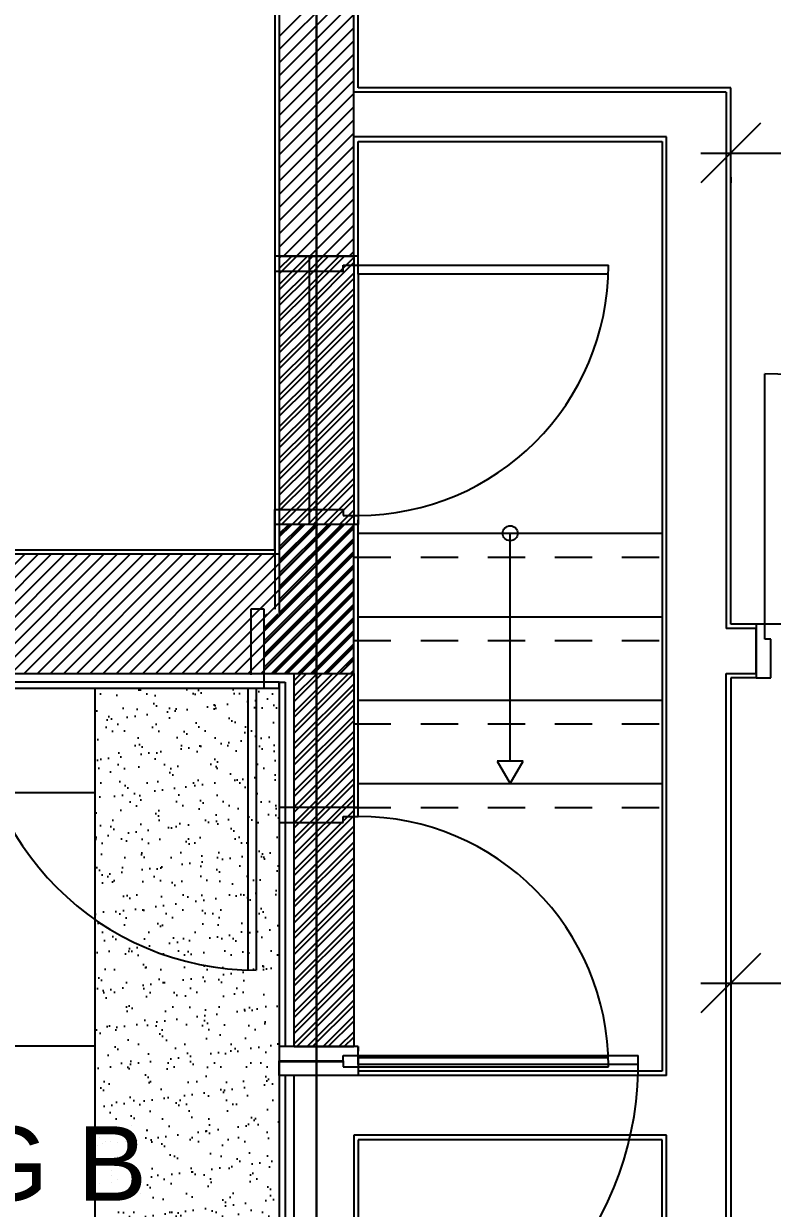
# Model space of a CAD drawing. Extents: x -1.8 to 45.6, y -22.6 to 61.5.
# Drawn here: x 31.586 to 34.098, y 14.855 to 18.83 of the extents above; entities that cross this region are included whole.
import ezdxf
from ezdxf.enums import TextEntityAlignment as Align

# ---------------------------------------------------------------- set-up
doc = ezdxf.new("R2010")
doc.units = 0
doc.header["$MEASUREMENT"] = 0
doc.linetypes.add('HIDDEN2', pattern=[0.1875, 0.125, -0.0625])
doc.layers.get('0').update_dxf_attribs({"linetype": 'CONTINUOUS'})
for name, color, linetype in [('A-AREAS', 6, 'CONTINUOUS'), ('a-dim', 3, 'CONTINUOUS'), ('A-FLOR-STRS', 40, 'CONTINUOUS'), ('A-FLOR-STRS-ARO', 1, 'CONTINUOUS'), ('A-HATCH-CONC', 8, 'CONTINUOUS'), ('A-HATCH-WALL', 8, 'CONTINUOUS'), ('A-moquette', 137, 'CONTINUOUS'), ('A-NOMENCLATURE', 3, 'CONTINUOUS'), ('A-PLASTER', 8, 'CONTINUOUS'), ('A-PORTE', 1, 'CONTINUOUS'), ('A-proj-marble', 137, 'CONTINUOUS'), ('A-proj-wood', 5, 'CONTINUOUS'), ('A-PROJ1H', 9, 'HIDDEN2'), ('A-sect-marble', 1, 'CONTINUOUS'), ('A-TILES', 137, 'CONTINUOUS'), ('A-WALL', 4, 'CONTINUOUS'), ('S-2ND-3RD-4-5-6TH$0$A-STR 2-3-4-5-6', 2, 'CONTINUOUS')]:
    doc.layers.add(name, color=color, linetype=linetype)
doc.styles.add('A100-STEXT', font='arial.ttf', dxfattribs={"height": 0.25})

# ---------------------------------------------------------------- blocks, each defined once
blk = doc.blocks.new('_OBLIQUE')
at = {"color": 0, "linetype": 'ByBlock'}
blk.add_line((-0.5, -0.5), (0.5, 0.5), dxfattribs=at)

msp = doc.modelspace()

# ---------------------------------------------------------------- hatches: boundary and pattern name
at = {"layer": 'A-moquette'}
h = msp.add_hatch(dxfattribs=at)
h.set_pattern_fill('AR-SAND', color=256, scale=0.05, style=0)
h.paths.add_polyline_path([(32.44337, 16.6), (31.82462, 16.6), (31.82462, 13.015), (32.44337, 13.015)])

# ---------------------------------------------------------------- linework, layer by layer
at = {"layer": 'A-AREAS'}
for p, q in [((32.56837, 13), (32.56837, 20.18)), ((32.56837, 20.18), (32.56837, 13))]:
    msp.add_line(p, q, dxfattribs=at)
at = {"layer": 'a-dim', "color": 15}
for p, q in [((33.85837, 18.39589), (39.05337, 18.39589)), ((33.95837, 18.315), (33.95837, 18.29589)), ((33.95837, 15.86), (33.95837, 15.71038)), ((33.85837, 15.61038), (37.49337, 15.61038))]:
    msp.add_line(p, q, dxfattribs=at)
at = {"layer": 'A-FLOR-STRS'}
for p, q in [((32.70837, 17.1201), (33.72837, 17.1201)), ((32.70837, 16.8401), (33.72837, 16.8401)), ((32.70837, 16.5601), (33.72837, 16.5601)), ((32.70837, 16.2801), (33.72837, 16.2801))]:
    msp.add_line(p, q, dxfattribs=at)
at = {"layer": 'A-FLOR-STRS-ARO'}
for p, q in [((33.21837, 16.3551), (33.21837, 17.1201)), ((33.26167, 16.3551), (33.17507, 16.3551)), ((33.17507, 16.3551), (33.21837, 16.2801)), ((33.21837, 16.2801), (33.26167, 16.3551))]:
    msp.add_line(p, q, dxfattribs=at)
msp.add_circle((33.21837, 17.1201), 0.025, dxfattribs=at)
at = {"layer": 'A-HATCH-CONC'}
for p, q in [((32.44337, 18.78737), (32.69337, 19.03737)), ((32.44337, 18.78737), (32.69337, 19.03737)), ((32.44337, 18.74317), (32.69337, 18.99317)), ((32.44337, 18.74317), (32.69337, 18.99317)), ((32.44337, 18.69898), (32.69337, 18.94898)), ((32.44337, 18.69898), (32.69337, 18.94898)), ((32.44337, 18.65479), (32.69337, 18.90479)), ((32.44337, 18.65479), (32.69337, 18.90479)), ((32.44337, 18.61059), (32.69337, 18.86059)), ((32.44337, 18.61059), (32.69337, 18.86059)), ((32.44337, 18.5664), (32.69337, 18.8164)), ((32.44337, 18.5664), (32.69337, 18.8164)), ((32.44337, 18.5222), (32.69337, 18.7722)), ((32.44337, 18.5222), (32.69337, 18.7722)), ((32.44337, 18.47801), (32.69337, 18.72801)), ((32.44337, 18.47801), (32.69337, 18.72801)), ((32.44337, 18.43382), (32.69337, 18.68382)), ((32.44337, 18.43382), (32.69337, 18.68382)), ((32.44337, 18.38962), (32.69337, 18.63962)), ((32.44337, 18.38962), (32.69337, 18.63962)), ((32.44337, 18.34543), (32.69337, 18.59543)), ((32.44337, 18.34543), (32.69337, 18.59543)), ((32.44337, 18.30123), (32.69337, 18.55123)), ((32.44337, 18.30123), (32.69337, 18.55123)), ((32.44337, 18.25704), (32.69337, 18.50704)), ((32.44337, 18.25704), (32.69337, 18.50704)), ((32.44337, 18.21284), (32.69337, 18.46284)), ((32.44337, 18.21284), (32.69337, 18.46284)), ((32.44337, 18.16865), (32.69337, 18.41865)), ((32.44337, 18.16865), (32.69337, 18.41865)), ((32.44337, 18.12446), (32.69337, 18.37446)), ((32.44337, 18.12446), (32.69337, 18.37446)), ((32.44337, 18.08026), (32.69337, 18.33026)), ((32.44337, 18.08026), (32.69337, 18.33026)), ((32.4573, 18.05), (32.69337, 18.28607)), ((32.4573, 18.05), (32.69337, 18.28607)), ((32.50149, 18.05), (32.69337, 18.24187)), ((32.50149, 18.05), (32.69337, 18.24187)), ((32.54569, 18.05), (32.69337, 18.19768)), ((32.54569, 18.05), (32.69337, 18.19768)), ((32.58988, 18.05), (32.69337, 18.15349)), ((32.58988, 18.05), (32.69337, 18.15349)), ((32.63408, 18.05), (32.69337, 18.10929)), ((32.63408, 18.05), (32.69337, 18.10929)), ((32.67827, 18.05), (32.69337, 18.0651)), ((32.67827, 18.05), (32.69337, 18.0651)), ((32.07377, 16.65), (32.57377, 17.15)), ((32.11796, 16.65), (32.61796, 17.15)), ((32.16216, 16.65), (32.66216, 17.15)), ((32.20635, 16.65), (32.69337, 17.13702)), ((32.44337, 17.10799), (32.48538, 17.15)), ((32.44337, 17.0638), (32.52957, 17.15)), ((32.44337, 17.10799), (32.48538, 17.15)), ((32.44337, 17.0638), (32.52957, 17.15)), ((32.44337, 17.11004), (32.48333, 17.15)), ((32.44337, 17.06585), (32.52752, 17.15)), ((32.44337, 17.02165), (32.57171, 17.15)), ((32.44337, 16.97746), (32.61591, 17.15)), ((32.44337, 16.93327), (32.6601, 17.15)), ((32.44337, 17.11823), (32.47514, 17.15)), ((32.44337, 17.07404), (32.51933, 17.15)), ((32.44337, 17.02984), (32.56353, 17.15)), ((32.44337, 16.98565), (32.60772, 17.15)), ((32.44337, 16.94145), (32.65191, 17.15)), ((32.44337, 17.11004), (32.48333, 17.15)), ((32.44337, 17.06585), (32.52752, 17.15)), ((32.44337, 17.02165), (32.57171, 17.15)), ((32.44337, 16.97746), (32.61591, 17.15)), ((32.44337, 16.93327), (32.6601, 17.15)), ((32.44337, 16.89726), (32.69337, 17.14726)), ((32.44337, 16.88907), (32.69337, 17.13907)), ((32.44337, 16.88907), (32.69337, 17.13907)), ((32.39337, 16.79488), (32.69337, 17.09488)), ((32.39337, 16.79488), (32.69337, 17.09488)), ((32.44337, 16.85307), (32.69337, 17.10307)), ((32.25054, 16.65), (32.69337, 17.09282)), ((32.39337, 16.75887), (32.69337, 17.05887)), ((31.18988, 16.65), (31.58988, 17.05)), ((31.23408, 16.65), (31.63408, 17.05)), ((31.27827, 16.65), (31.67827, 17.05)), ((31.32247, 16.65), (31.72247, 17.05)), ((31.36666, 16.65), (31.76666, 17.05)), ((31.41085, 16.65), (31.81085, 17.05)), ((31.45505, 16.65), (31.85505, 17.05)), ((31.49924, 16.65), (31.89924, 17.05)), ((31.54344, 16.65), (31.94344, 17.05)), ((31.58763, 16.65), (31.98763, 17.05)), ((31.63182, 16.65), (32.03182, 17.05)), ((31.67602, 16.65), (32.07602, 17.05)), ((31.72021, 16.65), (32.12021, 17.05)), ((31.76441, 16.65), (32.16441, 17.05)), ((31.8086, 16.65), (32.2086, 17.05)), ((31.8528, 16.65), (32.2528, 17.05)), ((31.89699, 16.65), (32.29699, 17.05)), ((31.94118, 16.65), (32.34118, 17.05)), ((31.98538, 16.65), (32.38538, 17.05)), ((32.02957, 16.65), (32.42957, 17.05)), ((32.29474, 16.65), (32.69337, 17.04863)), ((32.39337, 16.75068), (32.69337, 17.05068)), ((32.39337, 16.75068), (32.69337, 17.05068)), ((32.39337, 16.71468), (32.69337, 17.01468)), ((32.33893, 16.65), (32.69337, 17.00444)), ((32.39337, 16.70649), (32.69337, 17.00649)), ((32.39337, 16.70649), (32.69337, 17.00649)), ((32.38313, 16.65), (32.69337, 16.96024)), ((32.39337, 16.67048), (32.69337, 16.97048)), ((32.39337, 16.6623), (32.69337, 16.9623)), ((32.39337, 16.6623), (32.69337, 16.9623)), ((32.41708, 16.65), (32.69337, 16.92629)), ((32.42527, 16.65), (32.69337, 16.9181)), ((32.42527, 16.65), (32.69337, 16.9181)), ((32.42732, 16.65), (32.69337, 16.91605)), ((32.46127, 16.65), (32.69337, 16.8821)), ((32.46946, 16.65), (32.69337, 16.87391)), ((32.46946, 16.65), (32.69337, 16.87391)), ((32.47151, 16.65), (32.69337, 16.87185)), ((32.39337, 16.83907), (32.4043, 16.85)), ((32.39337, 16.84726), (32.39611, 16.85)), ((32.39337, 16.80307), (32.4403, 16.85)), ((32.39337, 16.83907), (32.4043, 16.85)), ((32.50547, 16.65), (32.69337, 16.8379)), ((32.51366, 16.65), (32.69337, 16.82971)), ((32.51366, 16.65), (32.69337, 16.82971)), ((32.51571, 16.65), (32.69337, 16.82766)), ((32.54966, 16.65), (32.69337, 16.79371)), ((32.55785, 16.65), (32.69337, 16.78552)), ((32.55785, 16.65), (32.69337, 16.78552)), ((32.5599, 16.65), (32.69337, 16.78347)), ((32.59386, 16.65), (32.69337, 16.74951)), ((32.60204, 16.65), (32.69337, 16.74132)), ((32.60204, 16.65), (32.69337, 16.74132)), ((32.6041, 16.65), (32.69337, 16.73927)), ((32.63805, 16.65), (32.69337, 16.70532)), ((32.64624, 16.65), (32.69337, 16.69713)), ((32.64624, 16.65), (32.69337, 16.69713)), ((32.64829, 16.65), (32.69337, 16.69508)), ((32.68224, 16.65), (32.69337, 16.66112)), ((32.69043, 16.65), (32.69337, 16.65294)), ((32.69043, 16.65), (32.69337, 16.65294)), ((32.69249, 16.65), (32.69337, 16.65088))]:
    msp.add_line(p, q, dxfattribs=at)
at = {"layer": 'A-HATCH-WALL'}
for p, q in [((32.44337, 18.78737), (32.69337, 19.03737)), ((32.44337, 18.78737), (32.69337, 19.03737)), ((32.44337, 18.74317), (32.69337, 18.99317)), ((32.44337, 18.74317), (32.69337, 18.99317)), ((32.44337, 18.65479), (32.69337, 18.90479)), ((32.44337, 18.65479), (32.69337, 18.90479)), ((32.44337, 18.61059), (32.69337, 18.86059)), ((32.44337, 18.61059), (32.69337, 18.86059)), ((32.44337, 18.5222), (32.69337, 18.7722)), ((32.44337, 18.5222), (32.69337, 18.7722)), ((32.44337, 18.47801), (32.69337, 18.72801)), ((32.44337, 18.47801), (32.69337, 18.72801)), ((32.44337, 18.38962), (32.69337, 18.63962)), ((32.44337, 18.38962), (32.69337, 18.63962)), ((32.44337, 18.34543), (32.69337, 18.59543)), ((32.44337, 18.34543), (32.69337, 18.59543)), ((32.44337, 18.25704), (32.69337, 18.50704)), ((32.44337, 18.25704), (32.69337, 18.50704)), ((32.44337, 18.21284), (32.69337, 18.46284)), ((32.44337, 18.21284), (32.69337, 18.46284)), ((32.44337, 18.12446), (32.69337, 18.37446)), ((32.44337, 18.12446), (32.69337, 18.37446)), ((32.44337, 18.08026), (32.69337, 18.33026)), ((32.44337, 18.08026), (32.69337, 18.33026)), ((32.50149, 18.05), (32.69337, 18.24187)), ((32.50149, 18.05), (32.69337, 18.24187)), ((32.54569, 18.05), (32.69337, 18.19768)), ((32.54569, 18.05), (32.69337, 18.19768)), ((32.63408, 18.05), (32.69337, 18.10929)), ((32.63408, 18.05), (32.69337, 18.10929)), ((32.44337, 18.00807), (32.4853, 18.05)), ((32.44337, 17.95504), (32.53833, 18.05)), ((32.44337, 18.04343), (32.44994, 18.05)), ((32.44337, 17.99039), (32.50297, 18.05)), ((32.54337, 18.00201), (32.59136, 18.05)), ((32.54337, 17.94897), (32.6444, 18.05)), ((32.54337, 18.03736), (32.55601, 18.05)), ((32.54337, 17.98433), (32.60904, 18.05)), ((32.54337, 17.93129), (32.66207, 18.05)), ((32.67827, 18.05), (32.69337, 18.0651)), ((32.67827, 18.05), (32.69337, 18.0651)), ((32.44337, 17.93736), (32.54337, 18.03736)), ((32.54337, 17.89594), (32.69337, 18.04594)), ((32.54337, 17.87826), (32.69337, 18.02826)), ((32.44337, 17.90201), (32.54337, 18.00201)), ((32.44337, 17.88433), (32.54337, 17.98433)), ((32.54337, 17.84291), (32.69337, 17.99291)), ((32.54337, 17.82523), (32.69337, 17.97523)), ((32.44337, 17.84897), (32.54337, 17.94897)), ((32.44337, 17.83129), (32.54337, 17.93129)), ((32.54337, 17.78987), (32.69337, 17.93987)), ((32.44337, 17.79594), (32.54337, 17.89594)), ((32.54337, 17.7722), (32.69337, 17.9222)), ((32.44337, 17.77826), (32.54337, 17.87826)), ((32.54337, 17.73684), (32.69337, 17.88684)), ((32.54337, 17.71916), (32.69337, 17.86916)), ((32.44337, 17.74291), (32.54337, 17.84291)), ((32.44337, 17.72523), (32.54337, 17.82523)), ((32.54337, 17.68381), (32.69337, 17.83381)), ((32.54337, 17.66613), (32.69337, 17.81613)), ((32.44337, 17.68987), (32.54337, 17.78987)), ((32.44337, 17.6722), (32.54337, 17.7722)), ((32.54337, 17.63077), (32.69337, 17.78077)), ((32.44337, 17.63684), (32.54337, 17.73684)), ((32.54337, 17.6131), (32.69337, 17.7631)), ((32.44337, 17.61916), (32.54337, 17.71916)), ((32.54337, 17.57774), (32.69337, 17.72774)), ((32.54337, 17.56006), (32.69337, 17.71006)), ((32.44337, 17.58381), (32.54337, 17.68381)), ((32.44337, 17.56613), (32.54337, 17.66613)), ((32.54337, 17.52471), (32.69337, 17.67471)), ((32.54337, 17.50703), (32.69337, 17.65703)), ((32.44337, 17.53077), (32.54337, 17.63077)), ((32.44337, 17.5131), (32.54337, 17.6131)), ((32.54337, 17.47168), (32.69337, 17.62168)), ((32.44337, 17.47774), (32.54337, 17.57774)), ((32.54337, 17.454), (32.69337, 17.604)), ((32.44337, 17.46006), (32.54337, 17.56006)), ((32.54337, 17.41864), (32.69337, 17.56864)), ((32.54337, 17.40096), (32.69337, 17.55096)), ((32.44337, 17.42471), (32.54337, 17.52471)), ((32.44337, 17.40703), (32.54337, 17.50703)), ((32.54337, 17.36561), (32.69337, 17.51561)), ((32.54337, 17.34793), (32.69337, 17.49793)), ((32.44337, 17.37168), (32.54337, 17.47168)), ((32.44337, 17.354), (32.54337, 17.454)), ((32.54337, 17.31258), (32.69337, 17.46258)), ((32.44337, 17.31864), (32.54337, 17.41864)), ((32.54337, 17.2949), (32.69337, 17.4449)), ((32.44337, 17.30096), (32.54337, 17.40096)), ((32.54337, 17.25954), (32.69337, 17.40954)), ((32.54337, 17.24187), (32.69337, 17.39187)), ((32.44337, 17.26561), (32.54337, 17.36561)), ((32.44337, 17.24793), (32.54337, 17.34793)), ((32.54337, 17.20651), (32.69337, 17.35651)), ((32.54337, 17.18883), (32.69337, 17.33883)), ((32.44337, 17.21258), (32.54337, 17.31258)), ((32.44337, 17.1949), (32.54337, 17.2949)), ((32.54337, 17.15348), (32.69337, 17.30348)), ((32.44337, 17.15954), (32.54337, 17.25954)), ((32.55757, 17.15), (32.69337, 17.2858)), ((32.4515, 17.15), (32.54337, 17.24187)), ((32.59292, 17.15), (32.69337, 17.25044)), ((32.6106, 17.15), (32.69337, 17.23277)), ((32.48686, 17.15), (32.54337, 17.20651)), ((32.50454, 17.15), (32.54337, 17.18883)), ((32.64596, 17.15), (32.69337, 17.19741)), ((32.66363, 17.15), (32.69337, 17.17973)), ((32.53989, 17.15), (32.54337, 17.15348)), ((32.49337, 16.62618), (32.51719, 16.65)), ((32.49337, 16.57315), (32.57022, 16.65)), ((32.49337, 16.52011), (32.62325, 16.65)), ((32.49337, 16.46708), (32.67629, 16.65)), ((32.49337, 16.6085), (32.53487, 16.65)), ((32.49337, 16.55547), (32.5879, 16.65)), ((32.49337, 16.50244), (32.64093, 16.65)), ((32.49337, 16.62618), (32.51719, 16.65)), ((32.49337, 16.57315), (32.57022, 16.65)), ((32.49337, 16.52011), (32.62325, 16.65)), ((32.49337, 16.46708), (32.67629, 16.65)), ((32.49337, 16.6085), (32.53487, 16.65)), ((32.49337, 16.55547), (32.5879, 16.65)), ((32.49337, 16.50244), (32.64093, 16.65)), ((32.49337, 16.62618), (32.51719, 16.65)), ((32.49337, 16.57315), (32.57022, 16.65)), ((32.49337, 16.52011), (32.62325, 16.65)), ((32.49337, 16.46708), (32.67629, 16.65)), ((32.49337, 16.6085), (32.53487, 16.65)), ((32.49337, 16.55547), (32.5879, 16.65)), ((32.49337, 16.50244), (32.64093, 16.65)), ((32.49337, 16.4494), (32.69337, 16.6494)), ((32.49337, 16.4494), (32.69337, 16.6494)), ((32.49337, 16.4494), (32.69337, 16.6494)), ((32.49337, 16.41405), (32.69337, 16.61405)), ((32.49337, 16.41405), (32.69337, 16.61405)), ((32.49337, 16.41405), (32.69337, 16.61405)), ((32.49337, 16.39637), (32.69337, 16.59637)), ((32.49337, 16.39637), (32.69337, 16.59637)), ((32.49337, 16.39637), (32.69337, 16.59637)), ((32.49337, 16.36102), (32.69337, 16.56102)), ((32.49337, 16.36102), (32.69337, 16.56102)), ((32.49337, 16.36102), (32.69337, 16.56102)), ((32.49337, 16.34334), (32.69337, 16.54334)), ((32.49337, 16.34334), (32.69337, 16.54334)), ((32.49337, 16.34334), (32.69337, 16.54334)), ((32.49337, 16.30798), (32.69337, 16.50798)), ((32.49337, 16.30798), (32.69337, 16.50798)), ((32.49337, 16.30798), (32.69337, 16.50798)), ((32.49337, 16.2903), (32.69337, 16.4903)), ((32.49337, 16.2903), (32.69337, 16.4903)), ((32.49337, 16.2903), (32.69337, 16.4903)), ((32.49337, 16.25495), (32.69337, 16.45495)), ((32.49337, 16.25495), (32.69337, 16.45495)), ((32.49337, 16.25495), (32.69337, 16.45495)), ((32.49337, 16.23727), (32.69337, 16.43727)), ((32.49337, 16.23727), (32.69337, 16.43727)), ((32.49337, 16.23727), (32.69337, 16.43727)), ((32.49337, 16.20192), (32.69337, 16.40192)), ((32.49337, 16.20192), (32.69337, 16.40192)), ((32.49337, 16.20192), (32.69337, 16.40192)), ((32.49337, 16.18424), (32.69337, 16.38424)), ((32.49337, 16.18424), (32.69337, 16.38424)), ((32.49337, 16.18424), (32.69337, 16.38424)), ((32.49337, 16.14888), (32.69337, 16.34888)), ((32.49337, 16.14888), (32.69337, 16.34888)), ((32.49337, 16.14888), (32.69337, 16.34888)), ((32.49337, 16.13121), (32.69337, 16.33121)), ((32.49337, 16.13121), (32.69337, 16.33121)), ((32.49337, 16.13121), (32.69337, 16.33121)), ((32.49337, 16.09585), (32.69337, 16.29585)), ((32.49337, 16.09585), (32.69337, 16.29585)), ((32.49337, 16.09585), (32.69337, 16.29585)), ((32.49337, 16.07817), (32.69337, 16.27817)), ((32.49337, 16.07817), (32.69337, 16.27817)), ((32.49337, 16.07817), (32.69337, 16.27817)), ((32.49337, 16.04282), (32.69337, 16.24282)), ((32.49337, 16.04282), (32.69337, 16.24282)), ((32.49337, 16.04282), (32.69337, 16.24282)), ((32.49337, 16.02514), (32.69337, 16.22514)), ((32.49337, 16.02514), (32.69337, 16.22514)), ((32.49337, 16.02514), (32.69337, 16.22514)), ((32.49337, 15.98978), (32.69337, 16.18978)), ((32.49337, 15.98978), (32.69337, 16.18978)), ((32.49337, 15.98978), (32.69337, 16.18978)), ((32.49337, 15.97211), (32.69337, 16.17211)), ((32.49337, 15.97211), (32.69337, 16.17211)), ((32.49337, 15.97211), (32.69337, 16.17211)), ((32.49337, 15.93675), (32.69337, 16.13675)), ((32.49337, 15.93675), (32.69337, 16.13675)), ((32.49337, 15.93675), (32.69337, 16.13675)), ((32.49337, 15.91907), (32.69337, 16.11907)), ((32.49337, 15.91907), (32.69337, 16.11907)), ((32.49337, 15.91907), (32.69337, 16.11907)), ((32.49337, 15.88372), (32.69337, 16.08372)), ((32.49337, 15.88372), (32.69337, 16.08372)), ((32.49337, 15.88372), (32.69337, 16.08372)), ((32.49337, 15.86604), (32.69337, 16.06604)), ((32.49337, 15.86604), (32.69337, 16.06604)), ((32.49337, 15.86604), (32.69337, 16.06604)), ((32.49337, 15.83069), (32.69337, 16.03069)), ((32.49337, 15.83069), (32.69337, 16.03069)), ((32.49337, 15.83069), (32.69337, 16.03069)), ((32.49337, 15.81301), (32.69337, 16.01301)), ((32.49337, 15.81301), (32.69337, 16.01301)), ((32.49337, 15.81301), (32.69337, 16.01301)), ((32.49337, 15.77765), (32.69337, 15.97765)), ((32.49337, 15.77765), (32.69337, 15.97765)), ((32.49337, 15.77765), (32.69337, 15.97765)), ((32.49337, 15.75997), (32.69337, 15.95997)), ((32.49337, 15.75997), (32.69337, 15.95997)), ((32.49337, 15.75997), (32.69337, 15.95997)), ((32.49337, 15.72462), (32.69337, 15.92462)), ((32.49337, 15.72462), (32.69337, 15.92462)), ((32.49337, 15.72462), (32.69337, 15.92462)), ((32.49337, 15.70694), (32.69337, 15.90694)), ((32.49337, 15.70694), (32.69337, 15.90694)), ((32.49337, 15.70694), (32.69337, 15.90694)), ((32.49337, 15.67159), (32.69337, 15.87159)), ((32.49337, 15.67159), (32.69337, 15.87159)), ((32.49337, 15.67159), (32.69337, 15.87159)), ((32.49337, 15.65391), (32.69337, 15.85391)), ((32.49337, 15.65391), (32.69337, 15.85391)), ((32.49337, 15.65391), (32.69337, 15.85391)), ((32.49337, 15.61855), (32.69337, 15.81855)), ((32.49337, 15.61855), (32.69337, 15.81855)), ((32.49337, 15.61855), (32.69337, 15.81855)), ((32.49337, 15.60088), (32.69337, 15.80088)), ((32.49337, 15.60088), (32.69337, 15.80088)), ((32.49337, 15.60088), (32.69337, 15.80088)), ((32.49337, 15.56552), (32.69337, 15.76552)), ((32.49337, 15.56552), (32.69337, 15.76552)), ((32.49337, 15.56552), (32.69337, 15.76552)), ((32.49337, 15.54784), (32.69337, 15.74784)), ((32.49337, 15.54784), (32.69337, 15.74784)), ((32.49337, 15.54784), (32.69337, 15.74784)), ((32.49337, 15.51249), (32.69337, 15.71249)), ((32.49337, 15.51249), (32.69337, 15.71249)), ((32.49337, 15.51249), (32.69337, 15.71249)), ((32.49337, 15.49481), (32.69337, 15.69481)), ((32.49337, 15.49481), (32.69337, 15.69481)), ((32.49337, 15.49481), (32.69337, 15.69481)), ((32.49337, 15.45945), (32.69337, 15.65945)), ((32.49337, 15.45945), (32.69337, 15.65945)), ((32.49337, 15.45945), (32.69337, 15.65945)), ((32.49337, 15.44178), (32.69337, 15.64178)), ((32.49337, 15.44178), (32.69337, 15.64178)), ((32.49337, 15.44178), (32.69337, 15.64178)), ((32.49337, 15.40642), (32.69337, 15.60642)), ((32.49337, 15.40642), (32.69337, 15.60642)), ((32.49337, 15.40642), (32.69337, 15.60642)), ((32.50213, 15.3975), (32.69337, 15.58874)), ((32.50213, 15.3975), (32.69337, 15.58874)), ((32.50213, 15.3975), (32.69337, 15.58874)), ((32.53748, 15.3975), (32.69337, 15.55339)), ((32.53748, 15.3975), (32.69337, 15.55339)), ((32.53748, 15.3975), (32.69337, 15.55339)), ((32.55516, 15.3975), (32.69337, 15.53571)), ((32.55516, 15.3975), (32.69337, 15.53571)), ((32.55516, 15.3975), (32.69337, 15.53571)), ((32.59051, 15.3975), (32.69337, 15.50035)), ((32.59051, 15.3975), (32.69337, 15.50035)), ((32.59051, 15.3975), (32.69337, 15.50035)), ((32.60819, 15.3975), (32.69337, 15.48268)), ((32.60819, 15.3975), (32.69337, 15.48268)), ((32.60819, 15.3975), (32.69337, 15.48268)), ((32.64355, 15.3975), (32.69337, 15.44732)), ((32.64355, 15.3975), (32.69337, 15.44732)), ((32.64355, 15.3975), (32.69337, 15.44732)), ((32.66122, 15.3975), (32.69337, 15.42964)), ((32.66122, 15.3975), (32.69337, 15.42964)), ((32.66122, 15.3975), (32.69337, 15.42964))]:
    msp.add_line(p, q, dxfattribs=at)
at = {"layer": 'A-PLASTER'}
for p, q in [((32.42837, 20.015), (32.42837, 18.05)), ((32.42837, 20.015), (32.42837, 16.865)), ((32.42837, 20.015), (32.42837, 18.05)), ((32.70837, 18.615), (32.70837, 20.015)), ((33.95837, 18.615), (32.70837, 18.615)), ((33.95837, 16.815), (33.95837, 18.615)), ((32.70837, 18.035), (32.70837, 18.435)), ((32.70837, 18.035), (32.70837, 18.435)), ((32.70837, 18.435), (33.72837, 18.435)), ((33.72837, 18.435), (33.72837, 15.315)), ((32.42837, 17.065), (32.42837, 17.15)), ((32.70837, 16.2), (32.70837, 17.165)), ((32.70837, 16.2), (32.70837, 17.165)), ((32.70837, 16.2), (32.70837, 17.15)), ((32.70837, 16.2), (32.70837, 17.15)), ((32.70837, 16.2), (32.70837, 17.15)), ((32.70837, 16.2), (32.70837, 17.15)), ((32.70837, 16.2), (32.70837, 17.15)), ((27.78337, 17.065), (32.42837, 17.065)), ((35.02837, 16.815), (33.95837, 16.815)), ((34.04337, 16.635), (33.95837, 16.635)), ((33.95837, 16.635), (33.95837, 14.485)), ((32.70837, 15.3975), (32.70837, 15.3825)), ((32.70837, 15.3975), (32.70837, 15.3825)), ((32.70837, 15.3975), (32.70837, 15.3825)), ((33.72837, 15.315), (32.70837, 15.315)), ((33.72837, 15.085), (32.70837, 15.085)), ((32.70837, 15.085), (32.70837, 13.265)), ((33.72837, 14.485), (33.72837, 15.085))]:
    msp.add_line(p, q, dxfattribs=at)
at = {"layer": 'A-PORTE'}
for p, q in [((32.70837, 18.02), (33.54837, 18.02)), ((32.70837, 17.99), (32.70837, 18.02)), ((33.54837, 17.99), (32.70837, 17.99)), ((34.07337, 16.815), (34.07337, 17.655)), ((32.39337, 16.865), (32.34837, 16.865)), ((32.34837, 16.865), (32.34837, 16.645)), ((32.39337, 16.865), (32.34837, 16.865)), ((32.34837, 16.865), (32.34837, 16.645)), ((32.39337, 16.865), (32.34837, 16.865)), ((32.34837, 16.865), (32.34837, 16.645)), ((32.39337, 16.865), (32.34837, 16.865)), ((32.34837, 16.865), (32.34837, 16.645)), ((32.39337, 16.865), (32.34837, 16.865)), ((32.34837, 16.865), (32.34837, 16.645)), ((32.39337, 16.865), (32.34837, 16.865)), ((32.34837, 16.865), (32.34837, 16.645)), ((32.39337, 16.6), (32.39337, 16.865)), ((32.39337, 16.6), (32.39337, 16.865)), ((32.39337, 16.6), (32.39337, 16.865)), ((32.39337, 16.6), (32.39337, 16.865)), ((32.39337, 16.6), (32.39337, 16.865)), ((32.39337, 16.6), (32.39337, 16.865)), ((34.07337, 16.815), (34.04337, 16.815)), ((34.04337, 16.815), (34.04337, 16.635)), ((34.10337, 16.815), (34.06337, 16.815)), ((34.07337, 16.765), (34.07337, 16.815)), ((34.09337, 16.765), (34.07337, 16.765)), ((34.09337, 16.635), (34.09337, 16.765)), ((34.04337, 16.635), (34.09337, 16.635)), ((32.33937, 15.654), (32.33937, 16.6)), ((32.33937, 15.654), (32.33937, 16.6)), ((32.33937, 15.654), (32.33937, 16.6)), ((32.36637, 16.6), (32.39337, 16.6)), ((32.36637, 16.6), (32.36637, 15.654)), ((32.36637, 16.6), (32.39337, 16.6)), ((32.36637, 16.6), (32.39337, 16.6)), ((32.36637, 16.6), (32.36637, 15.654)), ((32.36637, 16.6), (32.39337, 16.6)), ((32.36637, 16.6), (32.39337, 16.6)), ((32.36637, 16.6), (32.36637, 15.654)), ((32.36637, 16.6), (32.39337, 16.6)), ((32.44337, 16.2), (32.44337, 16.15)), ((32.70837, 16.2), (32.44337, 16.2)), ((32.70837, 16.17), (32.70837, 16.2)), ((32.44337, 16.15), (32.65837, 16.15)), ((32.65837, 16.15), (32.65837, 16.17)), ((32.65837, 16.17), (32.70837, 16.17)), ((32.44337, 15.3975), (32.44337, 15.3475)), ((32.70837, 15.3975), (32.44337, 15.3975)), ((32.44337, 15.3975), (32.44337, 15.3475)), ((32.70837, 15.3975), (32.44337, 15.3975)), ((32.44337, 15.3975), (32.44337, 15.3475)), ((32.70837, 15.3975), (32.44337, 15.3975)), ((32.70837, 15.3675), (32.70837, 15.3975)), ((32.70837, 15.3675), (32.70837, 15.3975)), ((32.70837, 15.3675), (32.70837, 15.3975)), ((32.44337, 15.3), (32.44337, 15.35)), ((32.44337, 15.35), (32.65837, 15.35)), ((32.44337, 15.3475), (32.65837, 15.3475)), ((32.44337, 15.3475), (32.65837, 15.3475)), ((32.44337, 15.3475), (32.65837, 15.3475)), ((32.65837, 15.3675), (32.70837, 15.3675)), ((32.65837, 15.3475), (32.65837, 15.3675)), ((32.65837, 15.3675), (32.70837, 15.3675)), ((32.65837, 15.3475), (32.65837, 15.3675)), ((32.65837, 15.3675), (32.70837, 15.3675)), ((32.65837, 15.3475), (32.65837, 15.3675)), ((32.65837, 15.35), (32.65837, 15.33)), ((32.70837, 15.3375), (32.70837, 15.3775)), ((32.70837, 15.3375), (32.70837, 15.3775)), ((32.70837, 15.3375), (32.70837, 15.3775)), ((32.70837, 15.3675), (33.64837, 15.3675)), ((32.70837, 15.3675), (33.64837, 15.3675)), ((32.70837, 15.3675), (33.64837, 15.3675)), ((33.54837, 15.36), (32.70837, 15.36)), ((32.70837, 15.36), (32.70837, 15.32)), ((32.65837, 15.33), (32.70837, 15.33)), ((33.64837, 15.3375), (32.70837, 15.3375)), ((33.64837, 15.3375), (32.70837, 15.3375)), ((33.64837, 15.3375), (32.70837, 15.3375)), ((32.70837, 15.33), (33.54837, 15.33)), ((32.70837, 15.33), (32.70837, 15.3)), ((32.70837, 15.3), (32.44337, 15.3))]:
    msp.add_line(p, q, dxfattribs=at)
for points in [[(32.65837, 18.02), (32.70837, 18.02), (32.70837, 18.05), (32.42837, 18.05), (32.42837, 18), (32.65837, 18)], [(32.65837, 17.18), (32.70837, 17.18), (32.70837, 17.15), (32.42837, 17.15), (32.42837, 17.2), (32.65837, 17.2)]]:
    msp.add_lwpolyline(points, close=True, dxfattribs=at)
for centre, radius, start, end in [((32.70837, 18.02), 0.84, 270, 0), ((34.07337, 16.815), 0.84, 0, 90), ((32.36637, 16.6), 0.946, 180, 270), ((32.36637, 16.6), 0.946, 180, 270), ((32.36637, 16.6), 0.946, 180, 270), ((32.70837, 15.33), 0.84, 0, 90), ((32.54029, 15.34303), 1.10835, 278.72248, 1.26501), ((32.54029, 15.34303), 1.10835, 278.72248, 1.26501), ((32.54029, 15.34303), 1.10835, 278.72248, 1.26501)]:
    msp.add_arc(centre, radius, start, end, dxfattribs=at)
at = {"layer": 'A-proj-marble'}
for p, q in [((31.82462, 16.6), (31.82462, 13.015)), ((29.96837, 16.25), (31.82462, 16.25)), ((29.96837, 15.4), (31.82462, 15.4))]:
    msp.add_line(p, q, dxfattribs=at)
msp.add_lwpolyline([(29.96837, 16.6), (32.44337, 16.6), (32.44337, 13.015), (29.96837, 13.015)], close=True, dxfattribs=at)
at = {"layer": 'A-proj-wood'}
for p, q in [((32.44337, 16.62), (32.44337, 16.2)), ((32.44337, 16.62), (32.46337, 16.62)), ((32.44337, 16.62), (32.44337, 16.2)), ((32.44337, 16.62), (32.46337, 16.62)), ((32.44337, 16.62), (32.44337, 15.3975)), ((32.44337, 16.62), (32.44337, 15.3975)), ((32.44337, 16.62), (32.44337, 15.3975)), ((32.44337, 16.62), (32.44337, 15.3975)), ((32.44337, 16.62), (32.44337, 15.3975)), ((32.44337, 16.62), (32.44337, 15.3975)), ((32.44337, 16.62), (32.44337, 16.2)), ((32.44337, 16.62), (32.46337, 16.62)), ((32.44337, 16.62), (32.44337, 16.2)), ((32.44337, 16.62), (32.46337, 16.62)), ((32.46337, 16.62), (32.46337, 16.2)), ((32.46337, 16.62), (32.46337, 16.2)), ((32.46337, 16.62), (32.46337, 15.3975)), ((32.46337, 16.62), (32.46337, 15.3975)), ((32.46337, 16.62), (32.46337, 15.3975)), ((32.46337, 16.62), (32.46337, 15.3975)), ((32.46337, 16.62), (32.46337, 15.3975)), ((32.46337, 16.62), (32.46337, 15.3975)), ((32.46337, 16.62), (32.46337, 16.2)), ((32.46337, 16.62), (32.46337, 16.2)), ((32.44337, 15.3), (32.44337, 14.375)), ((32.44337, 15.3), (32.44337, 14.375)), ((32.46337, 15.3), (32.46337, 14.375)), ((32.46337, 15.3), (32.46337, 14.375))]:
    msp.add_line(p, q, dxfattribs=at)
at = {"layer": 'A-PROJ1H'}
for p, q in [((32.69337, 17.0401), (33.74337, 17.0401)), ((32.69337, 16.7601), (33.74337, 16.7601)), ((32.69337, 16.4801), (33.74337, 16.4801)), ((32.69337, 16.2001), (33.74337, 16.2001))]:
    msp.add_line(p, q, dxfattribs=at)
at = {"layer": 'A-sect-marble'}
for p, q in [((32.44337, 16.62), (29.96837, 16.62)), ((32.44337, 16.62), (29.96837, 16.62)), ((32.44337, 16.62), (32.39337, 16.62)), ((32.44337, 16.62), (32.39337, 16.62)), ((32.44337, 16.62), (32.39337, 16.62)), ((32.44337, 16.62), (32.39337, 16.62)), ((32.44337, 16.62), (32.39337, 16.62)), ((32.44337, 16.62), (32.39337, 16.62)), ((32.44337, 16.62), (32.39337, 16.62)), ((32.44337, 16.62), (32.39337, 16.62)), ((32.44337, 16.62), (32.39337, 16.62)), ((32.44337, 16.62), (32.39337, 16.62)), ((32.44337, 16.62), (32.39337, 16.62)), ((32.44337, 16.62), (32.39337, 16.62)), ((32.44337, 16.62), (32.39337, 16.62)), ((32.44337, 16.62), (32.39337, 16.62)), ((32.44337, 16.62), (32.39337, 16.62)), ((32.44337, 16.62), (32.39337, 16.62)), ((32.44337, 16.62), (32.39337, 16.62)), ((32.44337, 16.62), (32.39337, 16.62)), ((32.44337, 16.6), (32.44337, 16.62)), ((32.44337, 16.6), (32.44337, 16.62)), ((32.44337, 16.6), (32.44337, 16.62)), ((32.44337, 16.6), (32.44337, 16.62)), ((32.44337, 16.6), (32.44337, 16.62)), ((32.44337, 16.6), (32.44337, 16.62)), ((32.44337, 16.6), (32.44337, 16.62)), ((32.44337, 16.6), (32.44337, 16.62)), ((32.44337, 16.6), (32.44337, 16.62)), ((32.44337, 16.6), (32.44337, 16.62)), ((32.44337, 16.6), (32.44337, 16.62)), ((32.44337, 16.6), (32.44337, 16.62)), ((32.44337, 16.6), (32.44337, 16.62)), ((32.44337, 16.6), (32.44337, 16.62)), ((32.44337, 16.6), (32.44337, 16.62)), ((32.44337, 16.6), (32.44337, 16.62)), ((32.44337, 16.6), (32.44337, 16.62)), ((32.44337, 16.6), (32.44337, 16.62)), ((32.44337, 16.6), (32.44337, 16.62)), ((32.44337, 16.6), (32.44337, 16.62)), ((29.96837, 16.6), (32.44337, 16.6)), ((29.96837, 16.6), (32.44337, 16.6)), ((32.39337, 16.6), (32.44337, 16.6)), ((32.39337, 16.6), (32.44337, 16.6)), ((32.39337, 16.6), (32.44337, 16.6)), ((32.39337, 16.6), (32.44337, 16.6)), ((32.39337, 16.6), (32.44337, 16.6)), ((32.39337, 16.6), (32.44337, 16.6)), ((32.39337, 16.6), (32.44337, 16.6)), ((32.39337, 16.6), (32.44337, 16.6)), ((32.39337, 16.6), (32.44337, 16.6)), ((32.39337, 16.6), (32.44337, 16.6)), ((32.39337, 16.6), (32.44337, 16.6)), ((32.39337, 16.6), (32.44337, 16.6)), ((32.39337, 16.6), (32.44337, 16.6)), ((32.39337, 16.6), (32.44337, 16.6)), ((32.39337, 16.6), (32.44337, 16.6)), ((32.39337, 16.6), (32.44337, 16.6)), ((32.39337, 16.6), (32.44337, 16.6)), ((32.39337, 16.6), (32.44337, 16.6))]:
    msp.add_line(p, q, dxfattribs=at)
at = {"layer": 'A-TILES'}
msp.add_line((32.70837, 17.99), (32.70837, 17.18), dxfattribs=at)
at = {"layer": 'A-WALL'}
for p, q in [((33.94337, 18.6), (32.69337, 18.6)), ((33.94337, 18.6), (33.94337, 16.8)), ((33.74337, 18.45), (32.69337, 18.45)), ((33.74337, 15.3), (33.74337, 18.45)), ((32.44337, 18.05), (32.44337, 17.15)), ((32.54337, 18.05), (32.54337, 17.15)), ((32.69337, 18.05), (32.69337, 17.15)), ((34.04337, 16.8), (33.94337, 16.8)), ((34.04337, 16.65), (34.04337, 16.8)), ((32.49337, 16.2), (32.49337, 16.65)), ((32.49337, 15.3975), (32.49337, 16.65)), ((32.49337, 15.3975), (32.49337, 16.65)), ((32.49337, 15.3975), (32.49337, 16.65)), ((32.49337, 16.2), (32.49337, 16.65)), ((32.69337, 16.65), (32.69337, 16.2)), ((32.69337, 16.65), (32.69337, 15.3975)), ((32.69337, 16.65), (32.69337, 15.3975)), ((32.69337, 16.65), (32.69337, 15.3975)), ((32.69337, 16.65), (32.69337, 16.2)), ((33.94337, 14.5), (33.94337, 16.65)), ((33.94337, 16.65), (34.04337, 16.65)), ((32.69337, 16.2), (32.49337, 16.2)), ((32.69337, 16.2), (32.49337, 16.2)), ((32.49337, 15.3975), (32.69337, 15.3975)), ((32.69337, 15.3975), (32.49337, 15.3975)), ((32.49337, 15.3975), (32.69337, 15.3975)), ((32.69337, 15.3975), (32.49337, 15.3975)), ((32.49337, 15.3975), (32.69337, 15.3975)), ((32.69337, 15.3975), (32.49337, 15.3975)), ((32.69337, 15.3975), (32.69337, 15.3975)), ((32.69337, 15.3975), (32.69337, 15.3975)), ((32.69337, 15.3975), (32.69337, 15.3975)), ((32.49337, 14.375), (32.49337, 15.3)), ((33.74337, 15.3), (32.49337, 15.3)), ((33.74337, 15.1), (32.69337, 15.1)), ((32.69337, 15.1), (32.69337, 14.375)), ((33.74337, 14.5), (33.74337, 15.1))]:
    msp.add_line(p, q, dxfattribs=at)
at = {"layer": 'S-2ND-3RD-4-5-6TH$0$A-STR 2-3-4-5-6'}
for p, q in [((32.69337, 17.15), (32.44337, 17.15)), ((32.44337, 17.15), (32.44337, 16.85)), ((32.69337, 17.15), (32.44337, 17.15)), ((32.44337, 17.15), (32.44337, 17.05)), ((32.69337, 16.65), (32.69337, 17.15)), ((32.39337, 16.65), (32.69337, 16.65))]:
    msp.add_line(p, q, dxfattribs=at)
for points in [[(27.76837, 13.15), (27.76837, 16.65), (29.36837, 16.65), (29.36837, 16.7), (29.66837, 16.7), (29.66837, 16.3), (29.91837, 16.3), (29.91837, 16.65), (32.69337, 16.65), (32.69337, 17.15), (32.44337, 17.15), (32.44337, 17.05), (27.76837, 17.05), (27.76837, 20.33), (27.43837, 20.33), (27.43837, 20.33), (27.36837, 20.33), (27.36837, 3.57)], [(32.69337, 20.03), (33.94337, 20.03), (33.94337, 20.33), (28.46837, 20.33), (28.46837, 20.03), (32.44337, 20.03), (32.44337, 18.05), (32.69337, 18.05), (32.69337, 20.03)]]:
    msp.add_lwpolyline(points, dxfattribs=at)

# ---------------------------------------------------------------- block references
at = {"layer": 'a-dim', "color": 15, "xscale": 0.2, "yscale": 0.2, "zscale": 0.2, "rotation": 180}
for p in [(33.95837, 18.39589), (33.95837, 15.61038)]:
    msp.add_blockref('_OBLIQUE', p, dxfattribs=at)

# ---------------------------------------------------------------- texts
at = {"layer": 'A-NOMENCLATURE', "style": 'A100-STEXT'}
msp.add_text('BUILDING B', height=0.25, dxfattribs=at).set_placement((31.00972, 15.0052), align=Align.MIDDLE)

doc.saveas('drawing.dxf')
